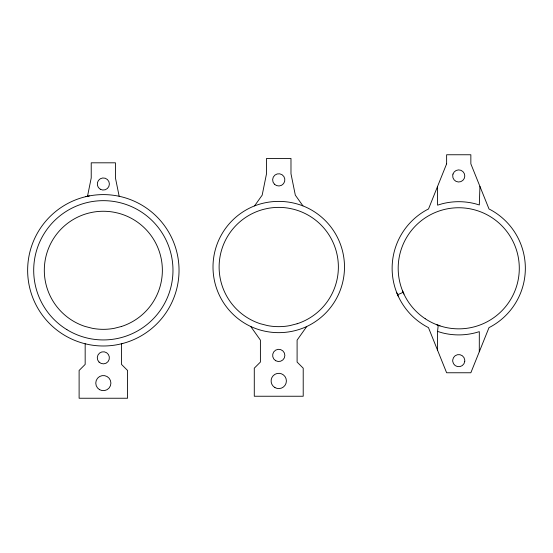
<?xml version="1.0" encoding="UTF-8"?>
<svg xmlns="http://www.w3.org/2000/svg" width="553" height="553" viewBox="0 0 553 553"><rect width="100%" height="100%" fill="white"/><g stroke="black" fill="none" stroke-linecap="round" stroke-linejoin="round"><path stroke-width="0.83" d="M437.541 350.18L437.547 331.434L438.232 325.247M479.292 351.763L479.32 331.655L475.304 332.816A66.616 66.616 0 0 1 442.172 332.816L437.547 331.434M479.935 186.423L479.32 204.949L475.304 203.781A66.616 66.616 0 0 0 442.172 203.781L437.568 205.156L437.568 186.409M87.505 196.294L91.224 177.948L91.224 162.81L115.446 162.81L115.446 177.948L119.172 196.294M306.742 326.512L297.099 340.116L297.099 362.063L303.21 368.18L303.21 396.245L254.283 396.245L254.283 368.18L260.401 362.063L260.401 340.116L250.751 326.512A65.752 65.752 0 0 1 254.546 205.889L262.177 195.154L266.511 173.746L266.511 158.455L290.982 158.455L290.982 173.746L295.323 195.154L302.954 205.889A65.752 65.752 0 0 1 306.742 326.512A66.892 66.892 0 0 1 250.751 326.512M397.635 294.742L403.185 292.337M85.874 196.647L89.337 195.907M436.441 324.604L440.022 325.89M402.432 290.595L403.946 294.085M396.805 292.82L398.464 296.664M121.501 343.759L121.501 364.406L127.556 370.462L127.556 398.243L79.114 398.243L79.114 370.462L85.169 364.406L85.169 343.759M254.546 205.889A67.348 67.348 0 0 1 302.954 205.889M452.976 174.077L452.713 175.315A6.055 6.055 0 0 0 460.808 181.64A6.055 6.055 0 0 0 462.944 171.596A6.055 6.055 0 0 0 452.976 174.077M446.624 163.84L428.513 208.979L426.646 209.926A66.616 66.616 0 0 0 426.646 326.671L428.457 327.597L446.624 372.763L470.852 372.763L489.018 327.597L490.829 326.671A66.616 66.616 0 0 0 490.829 209.926L489.018 208.999L470.852 163.84L470.852 154.757L446.624 154.757L446.624 163.84M121.584 326.45L114.402 328.295A59.047 59.047 0 0 1 92.275 328.295L85.093 326.45A59.047 59.047 0 0 1 88.653 213.112L92.275 212.304A59.047 59.047 0 0 1 114.402 212.304L118.017 213.112A59.047 59.047 0 0 1 121.584 326.45M297.175 323.733L289.924 325.599A59.634 59.634 0 0 1 267.576 325.599L260.318 323.733A59.634 59.634 0 0 1 263.919 209.262L267.576 208.44A59.634 59.634 0 0 1 289.924 208.44L293.581 209.262A59.634 59.634 0 0 1 297.175 323.733M122.738 343.468L118.916 344.374A75.699 75.699 0 0 1 87.727 344.367L83.904 343.461A75.699 75.699 0 0 1 29.53 253.495A75.699 75.699 0 0 1 117.485 195.935L120.941 196.674A75.699 75.699 0 0 1 122.738 343.468M464.762 361.282L464.762 360.017A6.055 6.055 0 0 0 452.713 360.017L452.713 361.282A6.055 6.055 0 0 0 464.762 361.282M66.892 329.643A69.643 69.643 0 0 0 172.951 272.187A69.643 69.643 0 0 0 70.162 209.069A69.643 69.643 0 0 0 66.892 329.643M99.056 362.091A6.055 6.055 0 0 0 109.183 359.381A6.055 6.055 0 0 0 101.773 351.964A6.055 6.055 0 0 0 99.056 362.091M99.554 389.665A7.569 7.569 0 0 0 110.904 383.105A7.569 7.569 0 0 0 99.554 376.552A7.569 7.569 0 0 0 99.554 389.665M100.307 189.25A6.055 6.055 0 0 0 109.39 184.004A6.055 6.055 0 0 0 100.307 178.757A6.055 6.055 0 0 0 100.307 189.25M425.222 318.735A60.56 60.56 0 0 0 519.177 272.104A60.56 60.56 0 0 0 431.81 214.059A60.56 60.56 0 0 0 425.222 318.735M275.691 360.708A6.118 6.118 0 0 0 284.864 355.406A6.118 6.118 0 0 0 275.691 350.111A6.118 6.118 0 0 0 275.691 360.708M274.419 184.19A6.118 6.118 0 0 0 284.657 181.446A6.118 6.118 0 0 0 277.164 173.953A6.118 6.118 0 0 0 274.419 184.19M274.924 387.577A7.645 7.645 0 0 0 286.392 380.955A7.645 7.645 0 0 0 274.924 374.333A7.645 7.645 0 0 0 274.924 387.577"/></g></svg>
